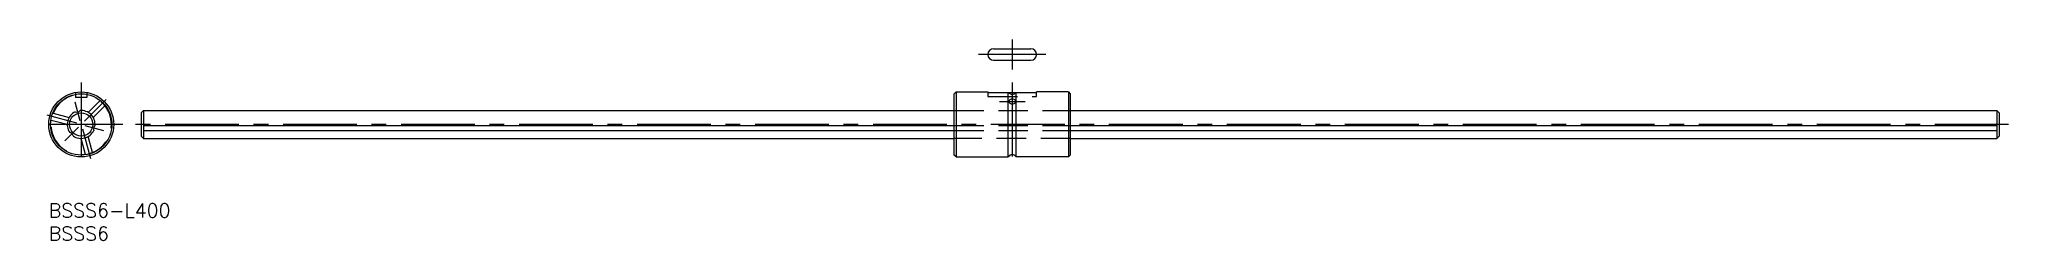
# Model space of a CAD drawing. Extents: x -2 to 422, y -8 to 35.
import ezdxf

# ---------------------------------------------------------------- set-up
doc = ezdxf.new("R2010")
doc.units = 0
doc.header["$LTSCALE"] = 0.5
doc.linetypes.add('CENTER', pattern=[50.8, 31.75, -6.35, 6.35, -6.35])
doc.linetypes.add('DASHED', pattern=[19.05, 12.7, -6.35])
for name, color, linetype in [('MSM_CENTER', 1, 'CENTER'), ('MSM_CONTINUOUS', 7, 'CONTINUOUS'), ('MSM_DASHED', 4, 'DASHED'), ('MSM_PART_NUMBER', 7, 'CONTINUOUS')]:
    doc.layers.add(name, color=color, linetype=linetype)
doc.styles.get("Standard").update_dxf_attribs({"font": 'txt.shx', "height": 3, "bigfont": 'bigfont.shx'})

# ---------------------------------------------------------------- blocks, each defined once
blk = doc.blocks.new('*U2')
at = {"layer": 'MSM_PART_NUMBER'}
blk.add_text('BSSS6-L400', height=3, dxfattribs=at).set_placement((0, -3))
blk = doc.blocks.new('*U3')
at = {"layer": 'MSM_PART_NUMBER'}
blk.add_text('BSSS6', height=3, dxfattribs=at).set_placement((0, -8))

msp = doc.modelspace()

# ---------------------------------------------------------------- linework, layer by layer
at = {"layer": 'MSM_CENTER'}
for p, q in [((207.44, 35.31), (207.44, 28.81)), ((214.69, 32.06), (200.19, 32.06)), ((7, 26), (7, 8)), ((207.44, 26), (207.44, 8)), ((6.79, 17.77), (5.71, 21.83)), ((7.71, 17.71), (12.39, 22.39)), ((204.69, 21.95), (210.19, 21.95)), ((16, 17), (-2, 17)), ((6.03, 17.26), (-0.36, 18.97)), ((421.94, 17), (17.94, 17)), ((6.43, 16.43), (3.46, 13.46)), ((7.26, 16.03), (8.97, 9.64)), ((7.77, 16.79), (11.83, 15.71))]:
    msp.add_line(p, q, dxfattribs=at)
at = {"layer": 'MSM_CONTINUOUS'}
for p, q in [((203.44, 33.31), (211.44, 33.31)), ((203.44, 30.81), (211.44, 30.81)), ((195.34, 24), (194.94, 23.6)), ((194.94, 10.4), (194.94, 23.6)), ((195.34, 24), (195.34, 10)), ((195.34, 24), (202.19, 24)), ((202.19, 24), (202.19, 23.89)), ((202.19, 23.89), (212.69, 23.89)), ((206.59, 10), (206.59, 23.89)), ((208.29, 10), (208.29, 23.89)), ((219.54, 24), (212.69, 24)), ((212.69, 23.89), (212.69, 24)), ((219.54, 24), (219.94, 23.6)), ((219.54, 24), (219.54, 10)), ((219.94, 23.6), (219.94, 10.4)), ((19.94, 19.5), (20.44, 20)), ((19.94, 19.5), (19.94, 14.5)), ((20.44, 20), (194.94, 20)), ((20.44, 20), (20.44, 14)), ((219.94, 20), (419.44, 20)), ((419.94, 19.5), (419.44, 20)), ((419.44, 20), (419.44, 14)), ((419.94, 19.5), (419.94, 14.5)), ((19.94, 14.5), (20.44, 14)), ((20.44, 16.75), (194.94, 16.75)), ((20.44, 15.72), (194.94, 15.72)), ((20.44, 14), (194.94, 14)), ((219.94, 16.75), (419.44, 16.75)), ((219.94, 15.72), (419.44, 15.72)), ((219.94, 14), (419.44, 14)), ((419.94, 14.5), (419.44, 14)), ((195.34, 10), (194.94, 10.4)), ((195.34, 10), (206.59, 10)), ((219.54, 10), (208.29, 10)), ((219.54, 10), (219.94, 10.4))]:
    msp.add_line(p, q, dxfattribs=at)
for radius in [7, 6.6, 2.5]:
    msp.add_circle((7, 17), radius, dxfattribs=at)
for centre, radius, start, end in [((203.44, 32.06), 1.25, 90, 270), ((211.44, 32.06), 1.25, 270, 90), ((207.44, 24.47), 0.971, 216.8506, 323.1494), ((207.05, 21.95), 0.356, 142.1296, 217.884), ((207.27, 21.79), 0.626, 111.5645, 142.7426), ((207.27, 22.11), 0.626, 217.2679, 248.4335), ((207.44, 21.38), 1.07, 67.6739, 112.3195), ((207.44, 22.52), 1.07, 247.6805, 292.3261), ((207.62, 21.79), 0.626, 37.253, 68.4342), ((207.62, 22.11), 0.626, 291.5778, 322.7432), ((207.84, 21.95), 0.356, 322.1383, 37.8617), ((7, 17), 3, 115.1952, 214.8048), ((6.02, 20.67), 1, 252.9266, 317.0734), ((7, 17), 3, 355.1952, 94.8048), ((4.31, 14.31), 1, 12.9266, 77.0734), ((7, 17), 3, 235.1952, 334.8048), ((10.67, 16.02), 1, 132.9266, 197.0734), ((207.44, 9.53), 0.971, 28.94, 151.06)]:
    msp.add_arc(centre, radius, start, end, dxfattribs=at)
at = {"layer": 'MSM_DASHED'}
for p, q in [((5.75, 23.89), (5.75, 22.8)), ((8.25, 22.8), (5.75, 22.8)), ((8.25, 23.89), (8.25, 22.8)), ((11.03, 22.09), (8.52, 19.58)), ((202.19, 23.89), (202.19, 23.03)), ((202.19, 23.03), (212.69, 23.03)), ((212.69, 23.03), (212.69, 23.89)), ((0.57, 17.95), (4, 17.03)), ((0.96, 19.4), (4.39, 18.48)), ((12.09, 21.03), (9.58, 18.52)), ((194.94, 20), (219.94, 20)), ((7.95, 10.57), (7.03, 14)), ((9.4, 10.96), (8.48, 14.39)), ((194.94, 16.75), (219.94, 16.75)), ((194.94, 15.72), (219.94, 15.72)), ((219.94, 14), (194.94, 14))]:
    msp.add_line(p, q, dxfattribs=at)
msp.add_arc((7, 17), 6.5, 101.0897, 78.9103, dxfattribs=at)

# ---------------------------------------------------------------- block references
at = {"layer": 'MSM_CONTINUOUS'}
for name in ['*U2', '*U3']:
    msp.add_blockref(name, (0, 0), dxfattribs=at)

doc.saveas('drawing.dxf')
